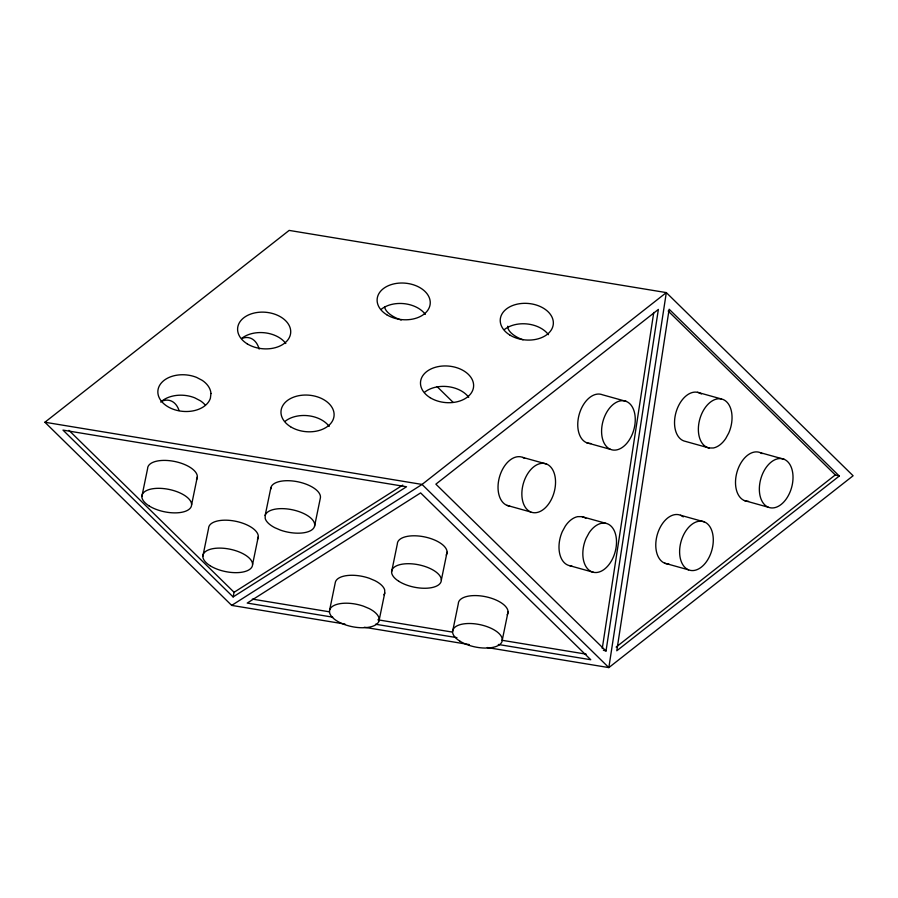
<?xml version="1.0" encoding="UTF-8"?>
<svg xmlns="http://www.w3.org/2000/svg" width="898" height="898" viewBox="0 0 898 898"><rect width="100%" height="100%" fill="white"/><g stroke="black" fill="none" stroke-linecap="round" stroke-linejoin="round"><path stroke-width="1.35" d="M602.255 648.502L653.755 312.47M606.015 650.994L658.369 309.428L435.878 484.157L606.015 650.994L603.366 650.253M141.862 496.493L147.609 468.565A25.29 11.416 11.6 0 1 175.862 461.729A25.29 11.416 11.6 0 1 196.471 479.633M191.611 504.698L197.347 476.771M202.836 556.289L208.572 528.361A25.29 11.416 11.6 0 1 236.825 521.514A25.29 11.416 11.6 0 1 257.434 539.417M233.121 596.934L406.525 486.761L62.983 430.108L233.121 596.934L234.086 592.287L402.764 485.111M252.574 564.483L258.321 536.566M265.157 515.486A25.29 11.416 11.6 0 1 294.993 510.39A25.29 11.416 11.6 0 1 313.638 528.147A25.29 11.416 11.6 0 1 280.546 530.157L274.889 527.743A25.29 11.416 11.6 0 1 265.213 518.528L265.157 515.486L270.904 487.569A25.29 11.416 11.6 0 1 298.596 481.945A25.29 11.416 11.6 0 1 320.283 498.39L314.536 526.318M329.633 610.068L335.381 582.14A25.29 11.416 11.6 0 1 369.37 578.301L375.016 580.703A25.29 11.416 11.6 0 1 384.692 589.919L384.759 592.961L379.012 620.888A25.29 11.416 11.6 0 1 349.176 625.985A25.29 11.416 11.6 0 1 330.531 608.227A25.29 11.416 11.6 0 1 363.623 606.229L369.28 608.631A25.29 11.416 11.6 0 1 378.956 617.846L379.012 620.888M391.595 571.891L397.331 543.964A25.29 11.416 11.6 0 1 425.596 537.127A25.29 11.416 11.6 0 1 446.194 555.031M441.333 580.097L447.081 552.169M452.57 631.676L458.306 603.748A25.29 11.416 11.6 0 1 486.559 596.912A25.29 11.416 11.6 0 1 507.168 614.816M502.308 639.881L508.055 611.953M344.967 624.076L231.684 605.398L44.9 422.24L289.156 230.404L666.316 292.602L853.1 475.76L608.844 667.596L487.266 647.548M616.129 647.076L835.297 474.93L839.271 476.041L616.791 650.769L669.145 309.215L839.271 476.041M231.684 605.398L422.06 484.437L666.316 292.602L608.844 667.596L422.06 484.437L44.9 422.24M709.072 447.979L713.338 447.99A25.29 16.007 -74.4 0 0 725.719 438.55L728.772 432.959A25.29 16.007 -74.4 0 0 723.968 399.891A25.29 16.007 -74.4 0 0 700.114 418.064A25.29 16.007 -74.4 0 0 709.072 447.979L685.241 441.333A25.29 16.007 -74.4 0 1 676.621 410.375A25.29 16.007 -74.4 0 1 701.36 393.986M605.802 523.298L601.537 523.287A25.29 16.007 -74.4 0 0 589.144 532.727L586.102 538.317A25.29 16.007 -74.4 0 0 590.895 571.386A25.29 16.007 -74.4 0 0 614.76 553.213A25.29 16.007 -74.4 0 0 605.802 523.298L581.971 516.653L577.706 516.642A25.29 16.007 -74.4 0 0 565.325 526.082L562.271 531.672A25.29 16.007 -74.4 0 0 571.802 565.908M252.316 599.101L329.577 611.841M377.867 619.8L452.368 632.091M502.038 640.285L586.192 654.159M332.765 617.173L247.219 603.074L420.623 492.901L590.749 659.727L498.323 644.483M375.532 624.233L456.925 637.659M364.319 627.264L469.306 644.584M697.51 392.303L721.341 398.948M626.333 401.44A25.29 16.007 -74.4 0 0 601.593 432.129A25.29 16.007 -74.4 0 0 627.354 442.658A25.29 16.007 -74.4 0 0 626.333 401.44L602.502 394.794A25.29 16.007 -74.4 0 0 578.817 415.864A25.29 16.007 -74.4 0 0 590.805 443.5M760.258 452.637L784.089 459.271A25.29 16.007 -74.4 0 1 785.099 500.5A25.29 16.007 -74.4 0 1 759.349 489.971A25.29 16.007 -74.4 0 1 784.089 459.271M586.686 442.736L610.517 449.382M744.442 500.579L768.273 507.224M522.771 457.408L546.601 464.053A25.29 16.007 -74.4 0 1 547.623 505.282A25.29 16.007 -74.4 0 1 521.861 494.753A25.29 16.007 -74.4 0 1 546.601 464.053M680.527 515.25L704.358 521.895A25.29 16.007 -74.4 0 1 705.368 563.125A25.29 16.007 -74.4 0 1 679.618 552.584A25.29 16.007 -74.4 0 1 704.358 521.895M506.955 505.361L530.785 512.006M664.711 563.192L688.542 569.837M569.702 565.684L593.533 572.329M523.029 339.77L519.257 338.288A26.626 12.022 11.6 0 1 508.122 328.713L507.774 326.21M668.168 311.045L835.297 474.93M437.068 386.6L453.075 402.304M68.955 430.355L234.086 592.287M270.904 487.569L270.927 488.905M401.181 320.025A26.626 12.022 11.6 0 1 384.591 306.948M381.392 309.159A26.626 18.308 5.1 0 1 425.338 314.39M424.776 392.089A26.626 18.308 5.1 0 1 468.722 397.309M241.865 338.265A26.626 18.308 5.1 0 1 285.811 343.496M285.25 421.196A26.626 18.308 5.1 0 1 329.196 426.415M504.508 329.465A26.626 18.308 5.1 0 1 548.454 334.696M160.742 402.091A26.626 18.308 5.1 0 1 194.731 397.825L200.434 400.822A26.626 18.308 5.1 0 1 204.924 404.684M162.145 401.103A26.626 16.849 -74.4 0 1 179.084 410.577M241.876 338.479A26.626 16.849 -74.4 0 1 259.163 349.075M668.83 563.955A25.29 16.007 -74.4 0 1 657.493 533.928A25.29 16.007 -74.4 0 1 683.277 516.9M748.562 501.331A25.29 16.007 -74.4 0 1 736.989 472.101A25.29 16.007 -74.4 0 1 762.133 453.636M384.759 592.961A25.29 11.416 11.6 0 1 383.861 594.802M581.971 516.653A25.29 16.007 -74.4 0 1 585.822 518.337M509.66 506.045A25.29 16.007 -74.4 0 1 499.827 475.828A25.29 16.007 -74.4 0 1 524.645 458.407M210.963 393.492L210.39 398.241A26.626 18.308 5.1 0 1 176.558 410.285A26.626 18.308 5.1 0 1 159.822 385.029A26.626 18.308 5.1 0 1 196.572 377.385L202.274 380.382A26.626 18.308 5.1 0 1 210.963 393.492M386.712 314.727A26.626 18.308 5.1 0 0 429.873 305.724A26.626 18.308 5.1 0 0 394.447 283.768A26.626 18.308 5.1 0 0 386.712 314.727M430.097 397.657A26.626 18.308 5.1 0 0 473.246 388.654A26.626 18.308 5.1 0 0 437.831 366.687A26.626 18.308 5.1 0 0 430.097 397.657M247.197 343.833A26.626 18.308 5.1 0 0 290.346 334.831A26.626 18.308 5.1 0 0 254.92 312.874A26.626 18.308 5.1 0 0 247.197 343.833M290.57 426.752A26.626 18.308 5.1 0 0 333.73 417.761A26.626 18.308 5.1 0 0 298.304 395.794A26.626 18.308 5.1 0 0 290.57 426.752M509.828 335.033A26.626 18.308 5.1 0 0 552.977 326.03A26.626 18.308 5.1 0 0 517.562 304.074A26.626 18.308 5.1 0 0 509.828 335.033M210.02 565.673A25.29 11.416 11.6 0 0 251.698 567.345A25.29 11.416 11.6 0 0 221.402 548.139A25.29 11.416 11.6 0 0 210.02 565.673M149.046 505.888A25.29 11.416 11.6 0 0 190.724 507.561A25.29 11.416 11.6 0 0 160.428 488.355A25.29 11.416 11.6 0 0 149.046 505.888M398.779 581.275A25.29 11.416 11.6 0 0 440.458 582.948A25.29 11.416 11.6 0 0 410.161 563.742A25.29 11.416 11.6 0 0 398.779 581.275M459.754 641.071A25.29 11.416 11.6 0 0 501.432 642.744A25.29 11.416 11.6 0 0 471.136 623.538A25.29 11.416 11.6 0 0 459.754 641.071"/></g></svg>
